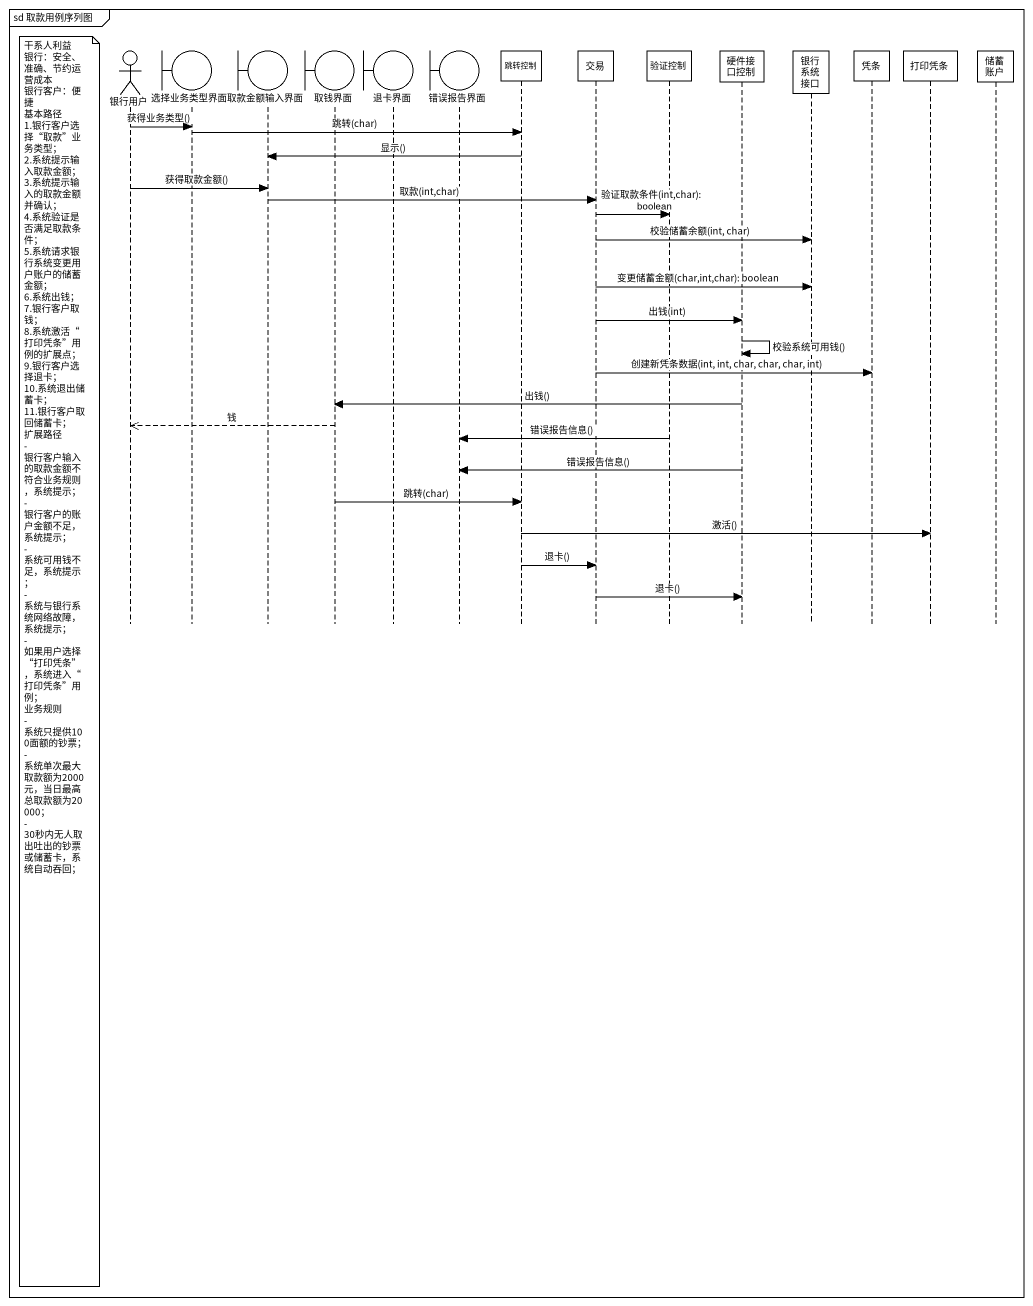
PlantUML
@startuml
mainframe sd 取款用例序列图
hide footbox
actor 银行用户
boundary 选择业务类型界面
boundary 取款金额输入界面
boundary 取钱界面
boundary 退卡界面
boundary 错误报告界面
participant 跳转控制
participant 交易
participant 验证控制
participant 硬件接口控制
participant 银行系统接口
participant 凭条
participant 打印凭条
participant 储蓄账户

银行用户 -> 选择业务类型界面 : 获得业务类型()
选择业务类型界面 -> 跳转控制 : 跳转(char)
跳转控制 -> 取款金额输入界面 : 显示()
银行用户 -> 取款金额输入界面 : 获得取款金额()
取款金额输入界面 -> 交易 : 取款(int,char)
交易 -> 验证控制 : 验证取款条件(int,char): boolean
交易 -> 银行系统接口 : 校验储蓄余额(int, char)
交易 -> 银行系统接口 : 变更储蓄金额(char,int,char): boolean
交易 -> 硬件接口控制 : 出钱(int)
硬件接口控制 -> 硬件接口控制 : 校验系统可用钱()
交易 -> 凭条 : 创建新凭条数据(int, int, char, char, char, int)
硬件接口控制 -> 取钱界面 : 出钱()
取钱界面 -->> 银行用户 : 钱
验证控制 -> 错误报告界面 : 错误报告信息()
硬件接口控制 -> 错误报告界面 : 错误报告信息()
取钱界面 -> 跳转控制 : 跳转(char)
跳转控制 -> 打印凭条 : 激活()
跳转控制 -> 交易 : 退卡()
交易 -> 硬件接口控制 : 退卡()
note left of 银行用户
  干系人利益
  银行：安全、准确、节约运营成本
  银行客户：便捷
  基本路径
  1.银行客户选择“取款”业务类型；
  2.系统提示输入取款金额；
  3.系统提示输入的取款金额并确认；
  4.系统验证是否满足取款条件；
  5.系统请求银行系统变更用户账户的储蓄金额；
  6.系统出钱；
  7.银行客户取钱；
  8.系统激活“打印凭条”用例的扩展点；
  9.银行客户选择退卡；
  10.系统退出储蓄卡；
  11.银行客户取回储蓄卡；
  扩展路径
  - 银行客户输入的取款金额不符合业务规则，系统提示；
  - 银行客户的账户金额不足，系统提示；
  - 系统可用钱不足，系统提示；
  - 系统与银行系统网络故障，系统提示；
  - 如果用户选择“打印凭条”，系统进入“打印凭条”用例；
  业务规则
  - 系统只提供100面额的钞票；
  - 系统单次最大取款额为2000元，当日最高总取款额为20000；
  - 30秒内无人取出吐出的钞票或储蓄卡，系统自动吞回；
end note
@enduml
